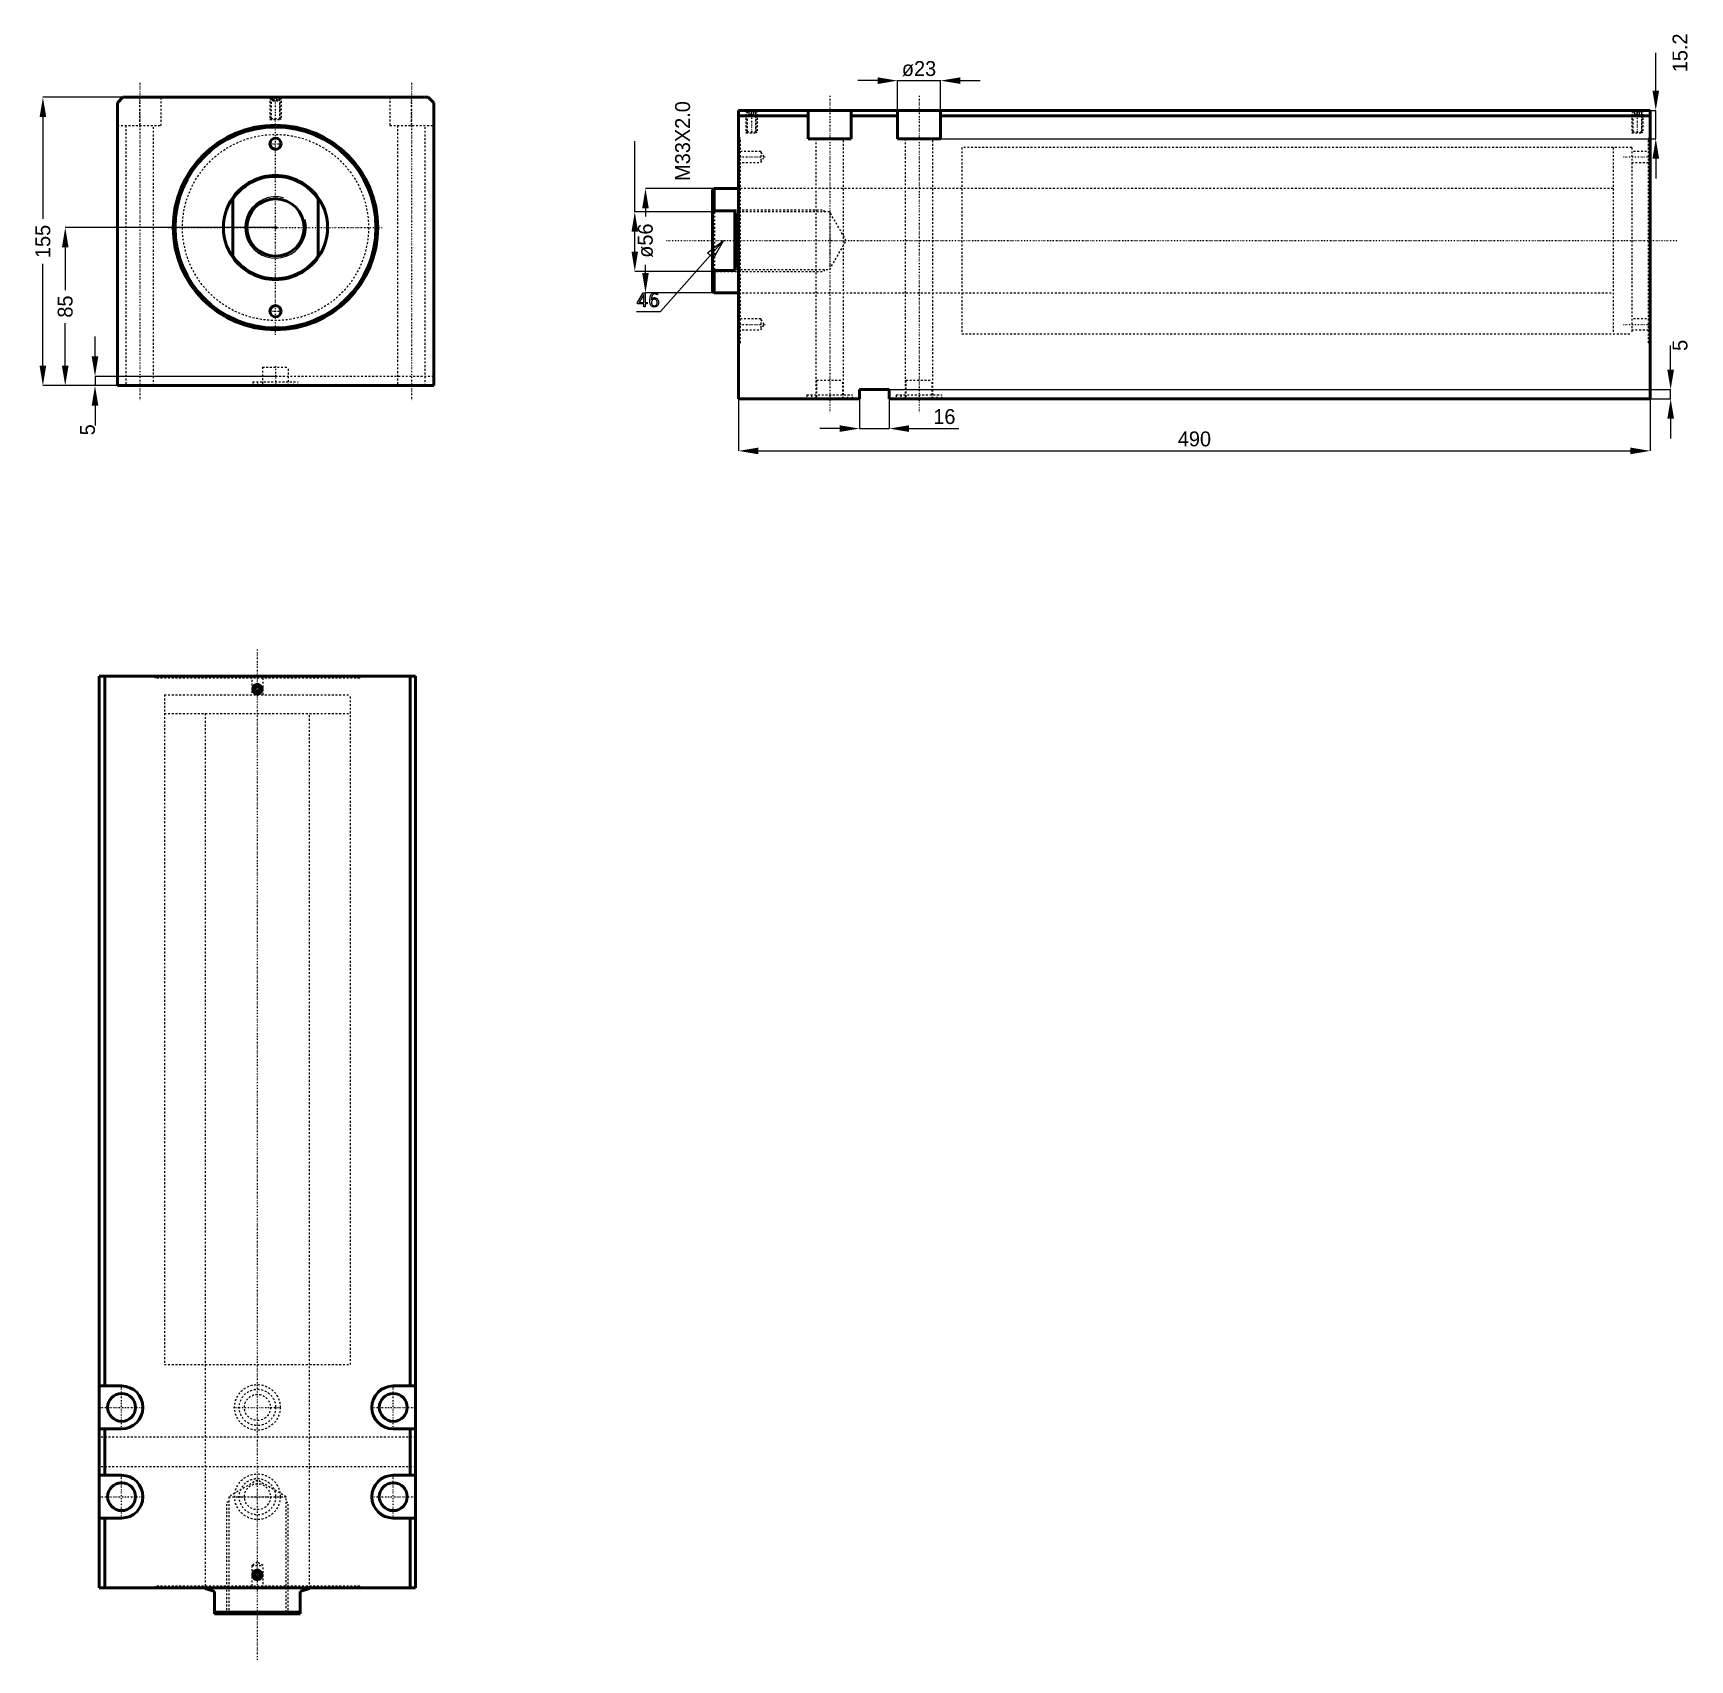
# Model space of a CAD drawing. Header units: millimetres. Extents: x -130 to 760, y -770 to 104.
import ezdxf

# ---------------------------------------------------------------- set-up
doc = ezdxf.new("R2010")
doc.units = ezdxf.units.MM
doc.linetypes.add('Center', pattern=[1.5, 0.45, -0.5, 0.05, -0.5])
doc.linetypes.add('Dashed', pattern=[2, 1, -1])
for name, color, linetype, lineweight in [('2d ConnectionPoints', 7, 'Continuous', 50), ('AM_0', 7, 'Continuous', 50), ('AM_5', 3, 'Continuous', 25), ('AM_7', 7, 'Center', 25), ('AM_9', 6, 'Dashed', 25)]:
    doc.layers.add(name, color=color, linetype=linetype, lineweight=lineweight)
doc.dimstyles.new('ISO-25', dxfattribs={"dimtxt": 2.5, "dimasz": 2.5, "dimexe": 1.25, "dimexo": 0.625, "dimtad": 1, "dimtxsty": 'Standard', "dimcen": 2.5, "dimadec": 0, "dimazin": 0, "dimtfac": 1, "dimtmove": 0, "dimatfit": 3, "dimfxl": 0, "dimarcsym": 0})

# ---------------------------------------------------------------- blocks, each defined once
blk = doc.blocks.new('1_JECX_MF_INLA_100_350_0_rod__0_in_JECX_MF_160_INLA_100_350_0__0')
at = {"layer": 'AM_0'}
for p, q in [((-23, -15.97), (-23, 15.97)), ((23, 15.97), (23, -15.97))]:
    blk.add_line(p, q, dxfattribs=at)
for points in [[(-23, 15.97), (-24.3, 13.9), (-25.42, 11.73), (-26.35, 9.47), (-27.07, 7.14), (-27.59, 4.75), (-27.9, 2.33), (-28, -0.11), (-27.88, -2.55), (-27.56, -4.97), (-27.02, -7.35), (-26.27, -9.68), (-25.33, -11.93), (-24.19, -14.1), (-23, -15.97)], [(23, -15.97), (24.3, -13.9), (25.42, -11.73), (26.35, -9.47), (27.07, -7.14), (27.59, -4.75), (27.9, -2.33), (28, 0.11), (27.88, 2.55), (27.56, 4.97), (27.02, 7.35), (26.27, 9.68), (25.33, 11.93), (24.19, 14.1), (23, 15.97)]]:
    blk.add_lwpolyline(points, dxfattribs=at)
blk.add_circle((0, 0), 15.42, dxfattribs=at)
for radius, start, end in [(28, 34.77194, 145.22806), (27.5, 33.2419, 146.7581), (27.5, 213.2419, 326.7581), (28, 214.77194, 325.22806)]:
    blk.add_arc((0, 0), radius, start, end, dxfattribs=at)
at = {"layer": 'AM_5'}
blk.add_arc((0, 0), 16.5, 75, 15, dxfattribs=at)
blk = doc.blocks.new('2_JECX_MF_EXLA_100_350_0_body__0_in_JECX_MF_160_INLA_100_350_0__0')
at = {"layer": 'AM_0'}
for p, q in [((-82, 70), (-85, 67)), ((-85, 67), (-85, -85)), ((82, 70), (-82, 70)), ((85, 67), (82, 70)), ((85, -85), (85, 67)), ((-85, -85), (85, -85))]:
    blk.add_line(p, q, dxfattribs=at)
for centre, radius in [((0, 0), 55), ((0, 0), 54), ((0, 45), 3), ((0, -45), 3)]:
    blk.add_circle(centre, radius, dxfattribs=at)
at = {"layer": 'AM_5', "linetype": 'Dashed'}
for p, q in [((-3, 70), (-3, 58)), ((3, 70), (3, 58))]:
    blk.add_line(p, q, dxfattribs=at)
at = {"layer": 'AM_7'}
for p, q in [((-73, 77.75), (-73, -92.75)), ((73, 77.75), (73, -92.75)), ((0, -57.75), (0, 70.6)), ((-3.15, 45), (3.15, 45)), ((-57.75, 0), (57.75, 0)), ((-3.15, -45), (3.15, -45)), ((0, -74.5), (0, -85.5))]:
    blk.add_line(p, q, dxfattribs=at)
at = {"layer": 'AM_9'}
for p, q in [((-73, 54.8), (-73, 70)), ((-61.5, 54.8), (-61.5, 70)), ((-3, 70), (-2.46, 69.46)), ((-2.46, 69.46), (-2.46, 58.54)), ((-2.46, 69.46), (2.46, 69.46)), ((-1.9, 70), (-2.4, 69.5)), ((-2.4, 69.5), (-2.4, 58)), ((-2.4, 69.5), (2.4, 69.5)), ((-1.44, 68), (-1.44, 70)), ((-1.44, 68), (1.44, 68)), ((-0.72, 68), (-0.72, 70)), ((0.72, 68), (0.72, 70)), ((1.44, 68), (1.44, 70)), ((2.4, 69.5), (1.9, 70)), ((2.4, 58), (2.4, 69.5)), ((2.46, 69.46), (3, 70)), ((2.46, 58.54), (2.46, 69.46)), ((61.5, 70), (61.5, 54.8)), ((73, 54.8), (73, 70)), ((-85, 54.8), (-61.5, 54.8)), ((-80.5, 54.8), (-80.5, -85)), ((-65.5, -85), (-65.5, 54.8)), ((-2.46, 58.54), (-3, 58)), ((-3, 58), (3, 58)), ((-2.46, 58.54), (2.46, 58.54)), ((3, 58), (2.46, 58.54)), ((61.5, 54.8), (85, 54.8)), ((65.5, 54.8), (65.5, -85)), ((80.5, -85), (80.5, 54.8)), ((85, -80), (-85, -80)), ((-7, -75), (7, -75)), ((-7, -75), (-7, -85)), ((7, -85), (7, -75)), ((-12.25, -82.9), (12.25, -82.9)), ((-12.25, -82.9), (-12.25, -85)), ((-9.75, -82.9), (-9.75, -85)), ((9.75, -85), (9.75, -82.9)), ((12.25, -85), (12.25, -82.9))]:
    blk.add_line(p, q, dxfattribs=at)
blk.add_circle((0, 0), 50, dxfattribs=at)
blk = doc.blocks.new('*D3')
at = {"layer": 'AM_5', "color": 0, "lineweight": -2}
for p, q in [((-82, 70), (-125, 70)), ((-125, 59.33), (-125, 4.61)), ((-125, -74.33), (-125, -19.61)), ((-85, -85), (-125, -85))]:
    blk.add_line(p, q, dxfattribs=at)
at = {"layer": 'AM_5', "color": 0}
for points in [[(-123.22, 59.33), (-126.78, 59.33), (-125, 70)], [(-126.78, -74.33), (-123.22, -74.33), (-125, -85)]]:
    blk.add_solid(points, dxfattribs=at)
at = {"layer": 'Defpoints', "color": 0}
for p in [(-82, 70), (-125, -85), (-85, -85)]:
    blk.add_point(p, dxfattribs=at)
at = {"layer": 'AM_5', "color": 0, "insert": (-125, -7.5), "char_height": 8, "attachment_point": 5, "rotation": 90}
blk.add_mtext('155', dxfattribs=at)
blk = doc.blocks.new('*D4')
at = {"layer": 'AM_5', "color": 0, "lineweight": -2}
for p, q in [((0, 0), (-113, 0)), ((-113, -10.67), (-113, -33.62)), ((-113, -74.33), (-113, -51.38)), ((-85, -85), (-113, -85))]:
    blk.add_line(p, q, dxfattribs=at)
at = {"layer": 'AM_5', "color": 0}
for points in [[(-111.22, -10.67), (-114.78, -10.67), (-113, 0)], [(-114.78, -74.33), (-111.22, -74.33), (-113, -85)]]:
    blk.add_solid(points, dxfattribs=at)
at = {"layer": 'Defpoints', "color": 0}
for p in [(0, 0), (-113, -85), (-85, -85)]:
    blk.add_point(p, dxfattribs=at)
at = {"layer": 'AM_5', "color": 0, "insert": (-113, -42.5), "char_height": 8, "attachment_point": 5, "rotation": 90}
blk.add_mtext('85', dxfattribs=at)
blk = doc.blocks.new('*D5')
at = {"layer": 'AM_5', "color": 0, "lineweight": -2}
for p, q in [((-97, -69.33), (-97, -58.67)), ((0, -80), (-97, -80)), ((-97, -80), (-97, -85)), ((-85, -85), (-97, -85)), ((-97, -95.67), (-97, -106.33))]:
    blk.add_line(p, q, dxfattribs=at)
at = {"layer": 'AM_5', "color": 0}
for points in [[(-98.78, -69.33), (-95.22, -69.33), (-97, -80)], [(-95.22, -95.67), (-98.78, -95.67), (-97, -85)]]:
    blk.add_solid(points, dxfattribs=at)
at = {"layer": 'Defpoints', "color": 0}
for p in [(0, -80), (-97, -85), (-85, -85)]:
    blk.add_point(p, dxfattribs=at)
at = {"layer": 'AM_5', "color": 0, "insert": (-101, -108.73), "char_height": 8, "attachment_point": 5, "rotation": 90}
blk.add_mtext('5', dxfattribs=at)
blk = doc.blocks.new('1_JECX_MF_INLA_100_350_0_rod__0_in_JECX_MF_160_INLA_100_350_0__4')
at = {"layer": 'AM_0'}
for p, q in [((-28, 0), (-28, -0.38)), ((28, -0.38), (28, 0)), ((-23, -2), (-28, -0.38)), ((-23, -14), (-23, -2)), ((28, -0.38), (23, -2)), ((23, -2), (23, -14)), ((-23, -13), (23, -13)), ((-23, -14), (23, -14))]:
    blk.add_line(p, q, dxfattribs=at)
at = {"layer": 'AM_5', "linetype": 'Dashed'}
for p, q in [((-16.5, -14), (-16.5, 46)), ((-15.42, 46), (-16.5, 46)), ((15.42, 46), (16.5, 46)), ((16.5, -14), (16.5, 46))]:
    blk.add_line(p, q, dxfattribs=at)
at = {"layer": 'AM_7'}
blk.add_line((0, -38.7), (0, 504.7), dxfattribs=at)
at = {"layer": 'AM_9'}
for p, q in [((-50, 480), (50, 480)), ((-50, 480), (-50, 470)), ((50, 470), (50, 480)), ((-50, 470), (50, 470)), ((-28, 470), (-28, 0)), ((28, 0), (28, 470)), ((0, 57.9), (-15.42, 49)), ((15.42, 49), (0, 57.9)), ((-15.42, 49), (15.42, 49)), ((-15.42, 49), (-15.42, -12.92)), ((15.42, -12.92), (15.42, 49)), ((-15.42, -12.92), (-16.5, -14)), ((-15.42, -12.92), (15.42, -12.92)), ((16.5, -14), (15.42, -12.92))]:
    blk.add_line(p, q, dxfattribs=at)
blk = doc.blocks.new('2_JECX_MF_EXLA_100_350_0_body__0_in_JECX_MF_160_INLA_100_350_0__4')
at = {"layer": 'AM_0'}
for p, q in [((-85, 490), (-85, 0)), ((85, 490), (-85, 490)), ((-82, 490), (-82, 108.5)), ((82, 490), (82, 108.5)), ((85, 490), (85, 0)), ((-0.72, 484.25), (-1.44, 483)), ((-1.44, 483), (-0.72, 481.75)), ((0.72, 484.25), (-0.72, 484.25)), ((-0.72, 481.75), (0.72, 481.75)), ((1.44, 483), (0.72, 484.25)), ((0.72, 481.75), (1.44, 483)), ((-73, 108.5), (-85, 108.5)), ((85, 108.5), (73, 108.5)), ((-85, 85.5), (-73, 85.5)), ((-82, 85.5), (-82, 60.5)), ((73, 85.5), (85, 85.5)), ((82, 85.5), (82, 60.5)), ((-73, 60.5), (-85, 60.5)), ((85, 60.5), (73, 60.5)), ((-85, 37.5), (-73, 37.5)), ((-82, 37.5), (-82, 0)), ((73, 37.5), (85, 37.5)), ((82, 37.5), (82, 0)), ((85, 0), (-85, 0)), ((-0.72, 8.25), (-1.44, 7)), ((-1.44, 7), (-0.72, 5.75)), ((0.72, 8.25), (-0.72, 8.25)), ((-0.72, 5.75), (0.72, 5.75)), ((1.44, 7), (0.72, 8.25)), ((0.72, 5.75), (1.44, 7))]:
    blk.add_line(p, q, dxfattribs=at)
for centre, radius in [((0, 483), 2.46), ((0, 483), 2.4), ((0, 483), 1.9), ((-73, 97), 7.5), ((73, 97), 7.5), ((-73, 49), 7.5), ((73, 49), 7.5), ((0, 7), 2.46), ((0, 7), 2.4), ((0, 7), 1.9)]:
    blk.add_circle(centre, radius, dxfattribs=at)
for centre, start, end in [((-73, 97), 270, 90), ((73, 97), 90, 270), ((-73, 49), 270, 90), ((73, 49), 90, 270)]:
    blk.add_arc(centre, 11.5, start, end, dxfattribs=at)
at = {"layer": 'AM_5'}
for centre in [(0, 483), (0, 7)]:
    blk.add_arc(centre, 3, 75, 15, dxfattribs=at)
at = {"layer": 'AM_7'}
for p, q in [((-3.15, 483), (3.15, 483)), ((-73, 84.93), (-73, 109.08)), ((73, 84.93), (73, 109.08)), ((-85.08, 97), (-60.93, 97)), ((-12.86, 97), (12.86, 97)), ((60.92, 97), (85.07, 97)), ((-73, 36.92), (-73, 61.08)), ((73, 36.92), (73, 61.08)), ((-85.08, 49), (-60.93, 49)), ((-12.86, 49), (12.86, 49)), ((60.92, 49), (85.07, 49)), ((-3.15, 7), (3.15, 7))]:
    blk.add_line(p, q, dxfattribs=at)
at = {"layer": 'AM_9'}
for p, q in [((-55, 490), (-55, 489)), ((-54, 490), (-54, 489)), ((-3, 490), (-3, 480)), ((3, 480), (3, 490)), ((54, 489), (54, 490)), ((55, 489), (55, 490)), ((55, 489), (-55, 489)), ((-50, 480), (50, 480)), ((-50, 480), (-50, 120)), ((50, 120), (50, 480)), ((-50, 120), (50, 120)), ((-28, 120), (-28, 0)), ((28, 0), (28, 120)), ((85, 81), (-85, 81)), ((85, 65), (-85, 65)), ((0, 13.73), (-3, 12)), ((-3, 12), (-3, 0)), ((-3, 12), (3, 12)), ((3, 12), (0, 13.73)), ((3, 0), (3, 12)), ((55, 1), (-55, 1)), ((-55, 1), (-55, 0)), ((-54, 1), (-54, 0)), ((54, 0), (54, 1)), ((55, 0), (55, 1))]:
    blk.add_line(p, q, dxfattribs=at)
for centre, radius in [((0, 97), 12.25), ((0, 97), 9.75), ((0, 97), 7), ((0, 49), 12.25), ((0, 49), 9.75), ((0, 49), 7)]:
    blk.add_circle(centre, radius, dxfattribs=at)
blk = doc.blocks.new('1_JECX_MF_INLA_100_350_0_rod__0_in_JECX_MF_160_INLA_100_350_0__2')
at = {"layer": 'AM_0'}
for p, q in [((-13, 28), (-14, 27.5)), ((-14, 27.5), (-14, -27.5)), ((0, 28), (-13, 28)), ((-13, 28), (-13, 15.97)), ((-13, 15.97), (-14, 15.07)), ((-2, 15.97), (-13, 15.97)), ((-2, 15.97), (-2, -15.97)), ((-14, -15.07), (-13, -15.97)), ((-13, -15.97), (-2, -15.97)), ((-13, -15.97), (-13, -28)), ((-14, -27.5), (-13, -28)), ((-13, -28), (0, -28))]:
    blk.add_line(p, q, dxfattribs=at)
blk.add_lwpolyline([(-2, -15.97), (-1.58, -13.9), (-1.21, -11.73), (-0.91, -9.47), (-0.68, -7.14), (-0.51, -4.75), (-0.41, -2.33), (-0.38, 0.11), (-0.41, 2.55), (-0.52, 4.97), (-0.69, 7.35), (-0.94, 9.68), (-1.24, 11.93), (-1.61, 14.1), (-2, 15.97)], dxfattribs=at)
at = {"layer": 'AM_5', "linetype": 'Dashed'}
for p, q in [((-14, 16.5), (46, 16.5)), ((46, 15.42), (46, 16.5)), ((-14, -16.5), (46, -16.5)), ((46, -15.42), (46, -16.5))]:
    blk.add_line(p, q, dxfattribs=at)
at = {"layer": 'AM_7'}
blk.add_line((-38.7, 0), (504.7, 0), dxfattribs=at)
at = {"layer": 'AM_9'}
for p, q in [((470, 50), (470, -50)), ((480, 50), (470, 50)), ((480, 50), (480, -50)), ((470, 28), (0, 28)), ((-12.92, 15.42), (-14, 16.5)), ((49, 15.42), (-12.92, 15.42)), ((-12.92, 15.42), (-12.92, -15.42)), ((57.9, 0), (49, 15.42)), ((49, 15.42), (49, -15.42)), ((49, -15.42), (57.9, 0)), ((-14, -16.5), (-12.92, -15.42)), ((-12.92, -15.42), (49, -15.42)), ((0, -28), (470, -28)), ((470, -50), (480, -50))]:
    blk.add_line(p, q, dxfattribs=at)
blk = doc.blocks.new('2_JECX_MF_EXLA_100_350_0_body__0_in_JECX_MF_160_INLA_100_350_0__2')
at = {"layer": 'AM_0'}
for p, q in [((0, -85), (0, 70)), ((490, 70), (0, 70)), ((37.5, 67), (0, 67)), ((37.5, 54.8), (37.5, 70)), ((60.5, 54.8), (60.5, 70)), ((85.5, 67), (60.5, 67)), ((85.5, 54.8), (85.5, 70)), ((108.5, 54.8), (108.5, 70)), ((490, 67), (108.5, 67)), ((490, -85), (490, 70)), ((37.5, 54.8), (60.5, 54.8)), ((85.5, 54.8), (108.5, 54.8)), ((81, -80), (65, -80)), ((65, -80), (65, -85)), ((81, -85), (81, -80)), ((65, -85), (0, -85)), ((490, -85), (81, -85))]:
    blk.add_line(p, q, dxfattribs=at)
at = {"layer": 'AM_5', "linetype": 'Dashed'}
for p, q in [((4, 70), (4, 58)), ((10, 70), (10, 58)), ((480, 70), (480, 58)), ((486, 70), (486, 58))]:
    blk.add_line(p, q, dxfattribs=at)
at = {"layer": 'AM_7'}
for p, q in [((49, 77.75), (49, -92.75)), ((97, 77.75), (97, -92.75)), ((7, 70.6), (7, 57.4)), ((483, 70.6), (483, 57.4)), ((-0.69, 45), (14.42, 45)), ((475.58, 45), (490.69, 45)), ((-0.69, -45), (14.42, -45)), ((475.58, -45), (490.69, -45))]:
    blk.add_line(p, q, dxfattribs=at)
at = {"layer": 'AM_9'}
for p, q in [((4, 70), (4.54, 69.46)), ((4.54, 69.46), (4.54, 58.54)), ((4.54, 69.46), (9.46, 69.46)), ((5.1, 70), (4.6, 69.5)), ((4.6, 69.5), (4.6, 58)), ((4.6, 69.5), (9.4, 69.5)), ((5.75, 68), (5.75, 70)), ((5.75, 68), (8.25, 68)), ((7, 68), (7, 70)), ((8.25, 68), (8.25, 70)), ((9.4, 69.5), (8.9, 70)), ((9.4, 58), (9.4, 69.5)), ((9.46, 69.46), (10, 70)), ((9.46, 58.54), (9.46, 69.46)), ((480, 70), (480.54, 69.46)), ((480.54, 69.46), (480.54, 58.54)), ((480.54, 69.46), (485.46, 69.46)), ((481.1, 70), (480.6, 69.5)), ((480.6, 69.5), (480.6, 58)), ((480.6, 69.5), (485.4, 69.5)), ((481.75, 68), (481.75, 70)), ((481.75, 68), (484.25, 68)), ((483, 68), (483, 70)), ((484.25, 68), (484.25, 70)), ((485.4, 69.5), (484.9, 70)), ((485.4, 58), (485.4, 69.5)), ((485.46, 69.46), (486, 70)), ((485.46, 58.54), (485.46, 69.46)), ((1, 55), (0, 55)), ((1, 54), (0, 54)), ((1, -55), (1, 55)), ((4.54, 58.54), (4, 58)), ((4, 58), (10, 58)), ((4.54, 58.54), (9.46, 58.54)), ((10, 58), (9.46, 58.54)), ((41.5, 54.8), (41.5, -85)), ((56.5, -85), (56.5, 54.8)), ((89.5, 54.8), (89.5, -85)), ((104.5, -85), (104.5, 54.8)), ((480.54, 58.54), (480, 58)), ((480, 58), (486, 58)), ((480.54, 58.54), (485.46, 58.54)), ((486, 58), (485.46, 58.54)), ((489, -55), (489, 55)), ((490, 55), (489, 55)), ((490, 54), (489, 54)), ((12, 48), (0, 48)), ((13.73, 45), (12, 48)), ((12, 48), (12, 42)), ((12, 42), (13.73, 45)), ((480, 50), (120, 50)), ((120, 50), (120, -50)), ((480, 50), (480, -50)), ((490, 48), (480, 48)), ((0, 42), (12, 42)), ((480, 42), (490, 42)), ((120, 28), (0, 28)), ((0, -28), (120, -28)), ((12, -42), (0, -42)), ((13.73, -45), (12, -42)), ((12, -42), (12, -48)), ((490, -42), (480, -42)), ((0, -48), (12, -48)), ((12, -48), (13.73, -45)), ((120, -50), (480, -50)), ((480, -48), (490, -48)), ((0, -54), (1, -54)), ((0, -55), (1, -55)), ((489, -54), (490, -54)), ((489, -55), (490, -55)), ((42, -75), (56, -75)), ((42, -75), (42, -85)), ((56, -85), (56, -75)), ((90, -75), (104, -75)), ((90, -75), (90, -85)), ((104, -85), (104, -75)), ((36.75, -82.9), (61.25, -82.9)), ((36.75, -82.9), (36.75, -85)), ((39.25, -82.9), (39.25, -85)), ((58.75, -85), (58.75, -82.9)), ((61.25, -85), (61.25, -82.9)), ((84.75, -82.9), (109.25, -82.9)), ((84.75, -82.9), (84.75, -85)), ((87.25, -82.9), (87.25, -85)), ((106.75, -85), (106.75, -82.9)), ((109.25, -85), (109.25, -82.9))]:
    blk.add_line(p, q, dxfattribs=at)
blk = doc.blocks.new('*D19')
at = {"layer": 'AM_5', "color": 0, "lineweight": -2}
for p, q in [((323.64, 78.93), (312.98, 78.93)), ((334.31, 62.93), (334.31, 78.93)), ((334.31, 78.93), (357.31, 78.93)), ((357.31, 62.93), (357.31, 78.93)), ((367.98, 78.93), (378.64, 78.93))]:
    blk.add_line(p, q, dxfattribs=at)
at = {"layer": 'AM_5', "color": 0}
for points in [[(323.64, 80.71), (323.64, 77.15), (334.31, 78.93)], [(367.98, 80.71), (367.98, 77.15), (357.31, 78.93)]]:
    blk.add_solid(points, dxfattribs=at)
at = {"layer": 'Defpoints', "color": 0}
for p in [(357.31, 78.93), (334.31, 62.93), (357.31, 62.93)]:
    blk.add_point(p, dxfattribs=at)
at = {"layer": 'AM_5', "color": 0, "insert": (345.81, 85.33), "char_height": 8, "attachment_point": 5}
blk.add_mtext('ø23', dxfattribs=at)
blk = doc.blocks.new('*D20')
at = {"layer": 'AM_5', "color": 0, "lineweight": -2}
for p, q in [((741.74, 73.6), (741.74, 93.87)), ((357.31, 62.93), (741.74, 62.93)), ((741.74, 47.73), (741.74, 62.93)), ((357.31, 47.73), (741.74, 47.73)), ((741.74, 37.07), (741.74, 26.4))]:
    blk.add_line(p, q, dxfattribs=at)
at = {"layer": 'AM_5', "color": 0}
for points in [[(739.96, 73.6), (743.52, 73.6), (741.74, 62.93)], [(739.96, 37.07), (743.52, 37.07), (741.74, 47.73)]]:
    blk.add_solid(points, dxfattribs=at)
at = {"layer": 'Defpoints', "color": 0}
for p in [(357.31, 62.93), (741.74, 62.93), (357.31, 47.73)]:
    blk.add_point(p, dxfattribs=at)
at = {"layer": 'AM_5', "color": 0, "insert": (754.81, 93.87), "char_height": 8, "attachment_point": 5, "rotation": 90}
blk.add_mtext('15.2', dxfattribs=at)
blk = doc.blocks.new('*D21')
at = {"layer": 'AM_5', "color": 0, "lineweight": -2}
for p, q in [((248.81, -92.07), (248.81, -120.07)), ((738.81, -92.07), (738.81, -120.07)), ((259.48, -120.07), (728.14, -120.07))]:
    blk.add_line(p, q, dxfattribs=at)
at = {"layer": 'AM_5', "color": 0}
for points in [[(259.48, -118.29), (259.48, -121.85), (248.81, -120.07)], [(728.14, -118.29), (728.14, -121.85), (738.81, -120.07)]]:
    blk.add_solid(points, dxfattribs=at)
at = {"layer": 'Defpoints', "color": 0}
for p in [(248.81, -92.07), (738.81, -92.07), (738.81, -120.07)]:
    blk.add_point(p, dxfattribs=at)
at = {"layer": 'AM_5', "color": 0, "insert": (493.81, -113.67), "char_height": 8, "attachment_point": 5}
blk.add_mtext('490', dxfattribs=at)
blk = doc.blocks.new('*D22')
at = {"layer": 'AM_5', "color": 0, "lineweight": -2}
for p, q in [((235.81, 20.93), (198.81, 20.93)), ((198.81, 10.27), (198.81, 6)), ((198.81, -24.4), (198.81, -20.13)), ((235.81, -35.07), (198.81, -35.07))]:
    blk.add_line(p, q, dxfattribs=at)
at = {"layer": 'AM_5', "color": 0}
for points in [[(197.03, 10.27), (200.59, 10.27), (198.81, 20.93)], [(197.03, -24.4), (200.59, -24.4), (198.81, -35.07)]]:
    blk.add_solid(points, dxfattribs=at)
at = {"layer": 'Defpoints', "color": 0}
for p in [(198.81, 20.93), (235.81, 20.93), (235.81, -35.07)]:
    blk.add_point(p, dxfattribs=at)
at = {"layer": 'AM_5', "color": 0, "insert": (198.81, -7.07), "char_height": 8, "attachment_point": 5, "rotation": 90}
blk.add_mtext('ø56', dxfattribs=at)
blk = doc.blocks.new('*D23')
at = {"layer": 'AM_5', "color": 0, "lineweight": -2}
for p, q in [((313.81, -87.07), (313.81, -108.07)), ((329.81, -92.07), (329.81, -108.07)), ((303.14, -108.07), (292.48, -108.07)), ((313.81, -108.07), (329.81, -108.07)), ((340.48, -108.07), (367.18, -108.07))]:
    blk.add_line(p, q, dxfattribs=at)
at = {"layer": 'AM_5', "color": 0}
for points in [[(303.14, -106.29), (303.14, -109.85), (313.81, -108.07)], [(340.48, -106.29), (340.48, -109.85), (329.81, -108.07)]]:
    blk.add_solid(points, dxfattribs=at)
at = {"layer": 'Defpoints', "color": 0}
for p in [(313.81, -87.07), (329.81, -92.07), (329.81, -108.07)]:
    blk.add_point(p, dxfattribs=at)
at = {"layer": 'AM_5', "color": 0, "insert": (359.45, -101.67), "char_height": 8, "attachment_point": 5}
blk.add_mtext('16', dxfattribs=at)
blk = doc.blocks.new('*D24')
at = {"layer": 'AM_5', "color": 0, "lineweight": -2}
for p, q in [((749.74, -76.4), (749.74, -63.33)), ((313.81, -87.07), (749.74, -87.07)), ((749.74, -92.07), (749.74, -87.07)), ((329.81, -92.07), (749.74, -92.07)), ((749.74, -102.73), (749.74, -113.4))]:
    blk.add_line(p, q, dxfattribs=at)
at = {"layer": 'AM_5', "color": 0}
for points in [[(747.96, -76.4), (751.52, -76.4), (749.74, -87.07)], [(747.96, -102.73), (751.52, -102.73), (749.74, -92.07)]]:
    blk.add_solid(points, dxfattribs=at)
at = {"layer": 'Defpoints', "color": 0}
for p in [(313.81, -87.07), (329.81, -92.07), (749.74, -92.07)]:
    blk.add_point(p, dxfattribs=at)
at = {"layer": 'AM_5', "color": 0, "insert": (754.81, -63.33), "char_height": 8, "attachment_point": 5, "rotation": 90}
blk.add_mtext('5', dxfattribs=at)
blk = doc.blocks.new('*D25')
at = {"layer": 'AM_5', "color": 0, "lineweight": -2}
for p, q in [((193.08, 8.35), (193.08, 46.48)), ((235.89, 8.35), (193.08, 8.35)), ((193.08, -12.9), (193.08, -2.32)), ((234.81, -23.57), (193.08, -23.57))]:
    blk.add_line(p, q, dxfattribs=at)
at = {"layer": 'AM_5', "color": 0}
for points in [[(191.3, -2.32), (194.85, -2.32), (193.08, 8.35)], [(191.3, -12.9), (194.85, -12.9), (193.08, -23.57)]]:
    blk.add_solid(points, dxfattribs=at)
at = {"layer": 'Defpoints', "color": 0}
for p in [(235.89, 8.35), (193.08, -23.57), (234.81, -23.57)]:
    blk.add_point(p, dxfattribs=at)
at = {"layer": 'AM_5', "color": 0, "insert": (218.81, 46.48), "char_height": 8, "attachment_point": 5, "rotation": 90}
blk.add_mtext('M33X2.0', dxfattribs=at)

msp = doc.modelspace()

# ---------------------------------------------------------------- linework, layer by layer
at = {"layer": '2d ConnectionPoints'}
for p in [(0, 0), (248.809, -7.068), (-9.716, -731.142)]:
    msp.add_point(p, dxfattribs=at)
at = {"layer": 'AM_5'}
for p, q in [((206.809, -45.068), (240.809, -7.068)), ((194.009, -45.068), (206.809, -45.068))]:
    msp.add_line(p, q, dxfattribs=at)
for points in [[(240.809, -7.068), (235.286, -16.44), (232.107, -13.595), (240.809, -7.068)], [(197.888, -41.004), (194.519, -41.004), (194.519, -40.328), (197.587, -35.128), (198.616, -35.128), (198.616, -40.302), (199.739, -40.302), (199.739, -41.004), (198.616, -41.004), (198.616, -42.668), (197.888, -42.668), (197.888, -41.004)], [(203.555, -42.73), (203.555, -42.73), (203.203, -42.714), (202.734, -42.628), (202.734, -42.628), (202.337, -42.469), (202.112, -42.322), (202.112, -42.322), (201.916, -42.147), (201.669, -41.84), (201.669, -41.84), (201.481, -41.479), (201.387, -41.209), (201.387, -41.209), (201.314, -40.916), (201.234, -40.431), (201.234, -40.431), (201.192, -39.894), (201.184, -39.506), (201.184, -39.506), (201.209, -38.71), (201.34, -37.65), (201.34, -37.65), (201.585, -36.751), (201.81, -36.241), (201.81, -36.241), (202.09, -35.814), (202.617, -35.351), (202.617, -35.351), (203.274, -35.102), (203.784, -35.055), (203.784, -35.055), (204.029, -35.062), (204.365, -35.1), (204.365, -35.1), (204.662, -35.171), (204.839, -35.237), (204.839, -35.237), (205.004, -35.315), (205.233, -35.449), (205.233, -35.449), (205.443, -35.605), (205.573, -35.721), (205.001, -36.189), (205.001, -36.189), (204.926, -36.103), (204.795, -35.988), (204.795, -35.988), (204.638, -35.889), (204.52, -35.832), (204.52, -35.832), (204.391, -35.785), (204.181, -35.733), (204.181, -35.733), (203.95, -35.705), (203.784, -35.7), (203.784, -35.7), (203.521, -35.72), (203.172, -35.827), (203.172, -35.827), (202.877, -36.026), (202.71, -36.209), (202.71, -36.209), (202.565, -36.42), (202.383, -36.761), (202.383, -36.761), (202.245, -37.133), (202.177, -37.398), (202.177, -37.398), (202.122, -37.675), (202.053, -38.111), (202.053, -38.111), (202.001, -38.572), (201.974, -38.893), (201.974, -38.893), (202.09, -38.669), (202.287, -38.376), (202.287, -38.376), (202.51, -38.134), (202.674, -38.001), (202.674, -38.001), (202.849, -37.891), (203.132, -37.773), (203.132, -37.773), (203.44, -37.709), (203.659, -37.697), (203.659, -37.697), (203.917, -37.711), (204.28, -37.787), (204.28, -37.787), (204.616, -37.928), (204.824, -38.058), (204.824, -38.058), (205.016, -38.212), (205.27, -38.479), (205.27, -38.479), (205.483, -38.788), (205.601, -39.017), (205.601, -39.017), (205.699, -39.26), (205.806, -39.636), (205.806, -39.636), (205.863, -40.027), (205.874, -40.297), (205.874, -40.297), (205.862, -40.577), (205.799, -40.973), (205.799, -40.973), (205.683, -41.34), (205.575, -41.568), (205.575, -41.568), (205.446, -41.78), (205.218, -42.059), (205.218, -42.059), (204.949, -42.294), (204.746, -42.426), (204.746, -42.426), (204.528, -42.536), (204.183, -42.654), (204.183, -42.654), (203.814, -42.718), (203.555, -42.73)], [(197.899, -40.302), (197.899, -36.001), (195.413, -40.302), (197.899, -40.302)], [(203.565, -42.075), (203.565, -42.075), (203.753, -42.066), (204.012, -42.018), (204.012, -42.018), (204.244, -41.929), (204.384, -41.846), (204.384, -41.846), (204.512, -41.747), (204.679, -41.573), (204.679, -41.573), (204.816, -41.365), (204.891, -41.209), (204.891, -41.209), (204.953, -41.041), (205.02, -40.769), (205.02, -40.769), (205.056, -40.475), (205.063, -40.265), (205.063, -40.265), (205.057, -40.07), (205.023, -39.791), (205.023, -39.791), (204.96, -39.53), (204.902, -39.366), (204.902, -39.366), (204.831, -39.212), (204.7, -39.007), (204.7, -39.007), (204.541, -38.832), (204.418, -38.731), (204.418, -38.731), (204.283, -38.647), (204.059, -38.556), (204.059, -38.556), (203.809, -38.507), (203.628, -38.497), (203.628, -38.497), (203.439, -38.507), (203.176, -38.56), (203.176, -38.56), (202.936, -38.657), (202.788, -38.747), (202.788, -38.747), (202.652, -38.854), (202.473, -39.041), (202.473, -39.041), (202.323, -39.261), (202.239, -39.426), (202.239, -39.426), (202.17, -39.601), (202.095, -39.881), (202.095, -39.881), (202.055, -40.18), (202.047, -40.39), (202.047, -40.39), (202.054, -40.581), (202.091, -40.852), (202.091, -40.852), (202.16, -41.104), (202.224, -41.261), (202.224, -41.261), (202.301, -41.407), (202.442, -41.602), (202.442, -41.602), (202.612, -41.766), (202.741, -41.859), (202.741, -41.859), (202.883, -41.937), (203.118, -42.021), (203.118, -42.021), (203.378, -42.066), (203.565, -42.075)]]:
    msp.add_lwpolyline(points, dxfattribs=at)

# ---------------------------------------------------------------- block references
for name, p in [('2_JECX_MF_EXLA_100_350_0_body__0_in_JECX_MF_160_INLA_100_350_0__0', (0, 0)), ('2_JECX_MF_EXLA_100_350_0_body__0_in_JECX_MF_160_INLA_100_350_0__2', (248.809, -7.068)), ('1_JECX_MF_INLA_100_350_0_rod__0_in_JECX_MF_160_INLA_100_350_0__2', (248.809, -7.068)), ('1_JECX_MF_INLA_100_350_0_rod__0_in_JECX_MF_160_INLA_100_350_0__0', (0, 0)), ('1_JECX_MF_INLA_100_350_0_rod__0_in_JECX_MF_160_INLA_100_350_0__4', (-9.716, -731.142)), ('2_JECX_MF_EXLA_100_350_0_body__0_in_JECX_MF_160_INLA_100_350_0__4', (-9.716, -731.142))]:
    msp.add_blockref(name, p)

# ---------------------------------------------------------------- dimensions: what is measured, and where the dimension line sits
for base, p1, p2, text, picture, middle in [((741.742, 62.932), (357.309, 47.732), (357.309, 62.932), '15.2', '*D20', (754.809, 93.866)), ((-125, -85), (-82, 70), (-85, -85), '155', '*D3', (-125, -7.5)), ((193.076, -23.568), (235.891, 8.35), (234.809, -23.568), 'M33X2.0', '*D25', (218.809, 46.483)), ((198.809, 20.932), (235.809, -35.068), (235.809, 20.932), 'ø56', '*D22', (198.809, -7.068)), ((-113, -85), (0, 0), (-85, -85), '85', '*D4', (-113, -42.5)), ((-97, -85), (0, -80), (-85, -85), '5', '*D5', (-101, -108.733)), ((749.742, -92.068), (313.809, -87.068), (329.809, -92.068), '5', '*D24', (754.809, -63.334))]:
    dim = msp.add_linear_dim(base=base, p1=p1, p2=p2, angle=90, text=text, dimstyle='ISO-25', override={"dimtxt": 8, "dimasz": 10.666667, "dimexe": 0, "dimexo": 0, "dimgap": 2.4}, dxfattribs=at)
    dim.commit()
    dim.dimension.update_dxf_attribs({"geometry": picture, "text_midpoint": middle, "dimtype": 160, "text_rotation": 90})
for base, p1, p2, text, picture, middle in [((357.309, 78.932), (334.309, 62.932), (357.309, 62.932), 'ø23', '*D19', (345.809, 78.932)), ((329.809, -108.068), (313.809, -87.068), (329.809, -92.068), '16', '*D23', (359.447, -108.068)), ((738.809, -120.068), (248.809, -92.068), (738.809, -92.068), '490', '*D21', (493.809, -120.068))]:
    dim = msp.add_linear_dim(base=base, p1=p1, p2=p2, text=text, dimstyle='ISO-25', override={"dimtxt": 8, "dimasz": 10.666667, "dimexe": 0, "dimexo": 0, "dimgap": 2.4}, dxfattribs=at)
    dim.commit()
    dim.dimension.update_dxf_attribs({"geometry": picture, "text_midpoint": middle, "dimtype": 160})

doc.saveas('drawing.dxf')
